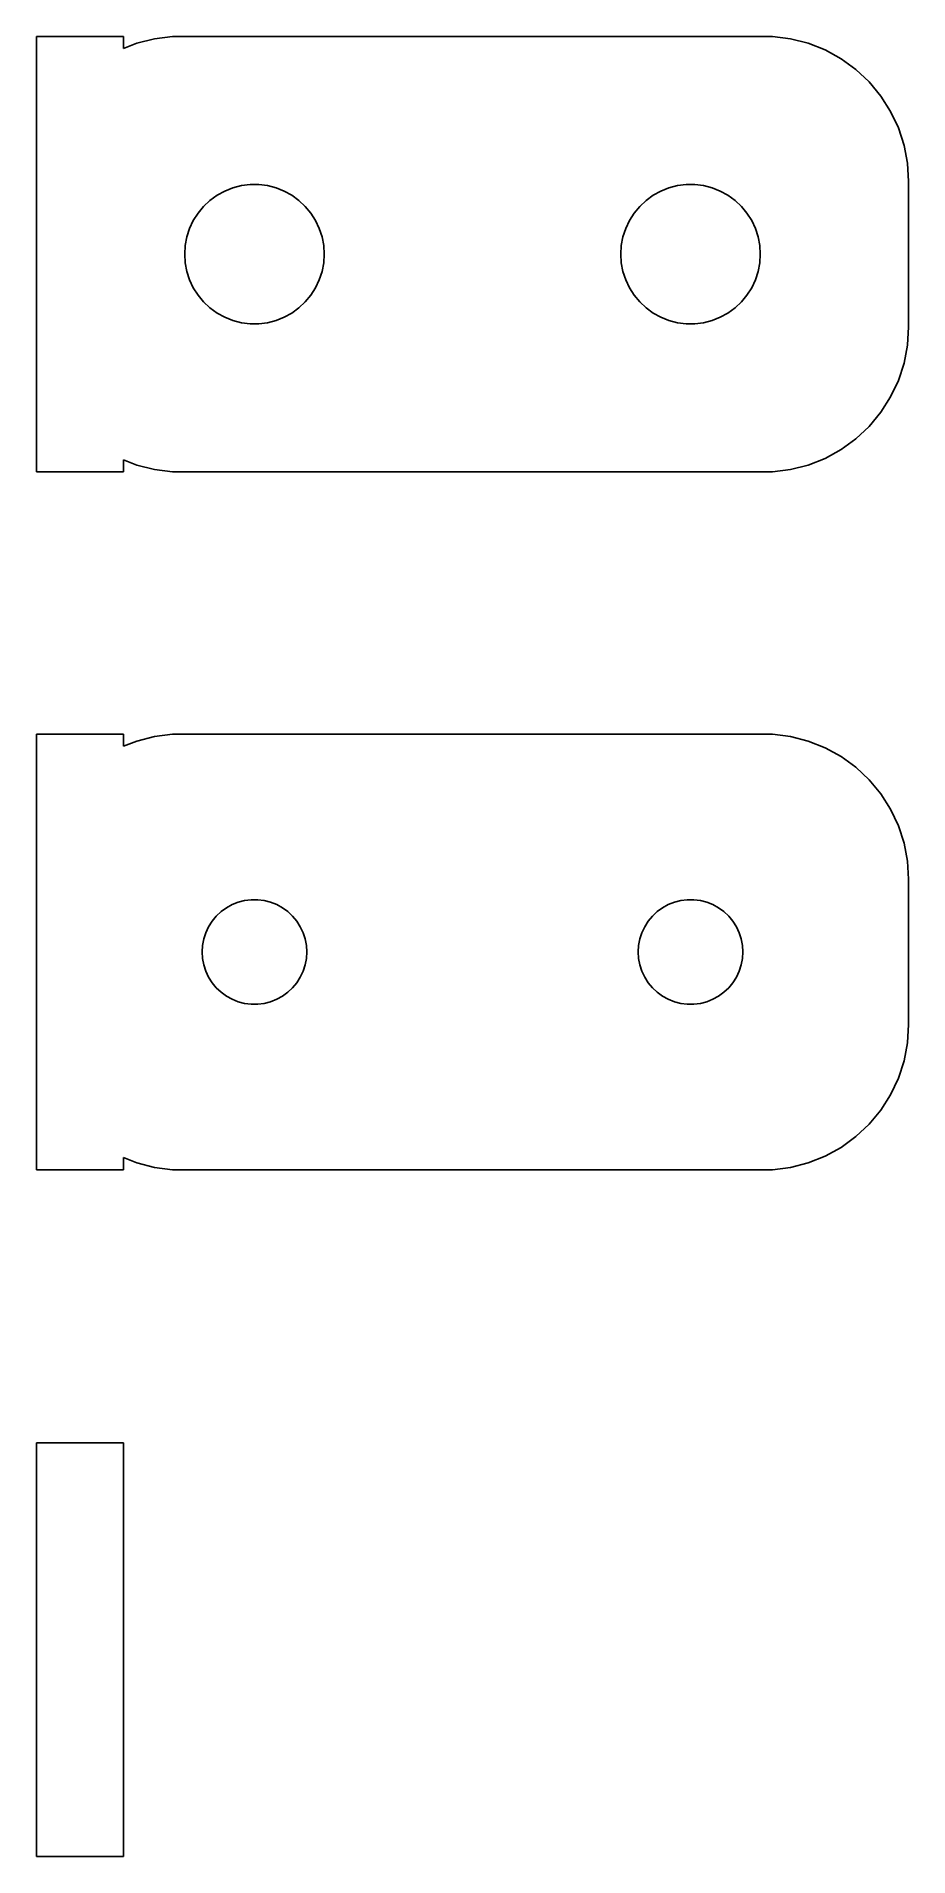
# Model space of a CAD drawing. Header units: metres. Extents: x -15 to 15, y -7.1 to 55.5.
import ezdxf

# ---------------------------------------------------------------- set-up
doc = ezdxf.new("R2010")
doc.units = ezdxf.units.M

msp = doc.modelspace()

# ---------------------------------------------------------------- linework, layer by layer
for p, q in [((-12, 55.4901), (-15, 55.4901)), ((-15, 55.4901), (-15, 40.5099)), ((-12, 55.0752), (-12, 55.4901)), ((-11.5451, 55.2553), (-12, 55.0752)), ((-10.9369, 55.4114), (-11.5451, 55.2553)), ((-10.3139, 55.4901), (-10.9369, 55.4114)), ((10.3139, 55.4901), (-10.3139, 55.4901)), ((10.9369, 55.4114), (10.3139, 55.4901)), ((11.5451, 55.2553), (10.9369, 55.4114)), ((12.1289, 55.0241), (11.5451, 55.2553)), ((12.6791, 54.7216), (12.1289, 55.0241)), ((13.1871, 54.3526), (12.6791, 54.7216)), ((13.6448, 53.9227), (13.1871, 54.3526)), ((14.0451, 53.4389), (13.6448, 53.9227)), ((14.3815, 52.9088), (14.0451, 53.4389)), ((14.6489, 52.3406), (14.3815, 52.9088)), ((14.8429, 51.7434), (14.6489, 52.3406)), ((14.9606, 51.1267), (14.8429, 51.7434)), ((15, 50.5), (14.9606, 51.1267)), ((-8.78598, 50.0264), (-8.52187, 50.1716)), ((-8.52187, 50.1716), (-8.24164, 50.2825)), ((-8.24164, 50.2825), (-7.94971, 50.3575)), ((-7.94971, 50.3575), (-7.6507, 50.3953)), ((-7.6507, 50.3953), (-7.34929, 50.3953)), ((-7.34929, 50.3953), (-7.05028, 50.3575)), ((-7.05028, 50.3575), (-6.75835, 50.2825)), ((-6.75835, 50.2825), (-6.47812, 50.1716)), ((-6.47812, 50.1716), (-6.214, 50.0264)), ((6.214, 50.0264), (6.47812, 50.1716)), ((6.47812, 50.1716), (6.75835, 50.2825)), ((6.75835, 50.2825), (7.05028, 50.3575)), ((7.05028, 50.3575), (7.34929, 50.3953)), ((7.34929, 50.3953), (7.6507, 50.3953)), ((7.6507, 50.3953), (7.94971, 50.3575)), ((7.94971, 50.3575), (8.24164, 50.2825)), ((8.24164, 50.2825), (8.52187, 50.1716)), ((8.52187, 50.1716), (8.78598, 50.0264)), ((15, 45.5), (15, 50.5)), ((-9.44164, 49.4107), (-9.24951, 49.6429)), ((-9.24951, 49.6429), (-9.02982, 49.8492)), ((-9.02982, 49.8492), (-8.78598, 50.0264)), ((-6.214, 50.0264), (-5.97017, 49.8492)), ((-5.97017, 49.8492), (-5.75047, 49.6429)), ((-5.75047, 49.6429), (-5.55835, 49.4107)), ((5.55835, 49.4107), (5.75047, 49.6429)), ((5.75047, 49.6429), (5.97017, 49.8492)), ((5.97017, 49.8492), (6.214, 50.0264)), ((8.78598, 50.0264), (9.02982, 49.8492)), ((9.02982, 49.8492), (9.24951, 49.6429)), ((9.24951, 49.6429), (9.44164, 49.4107)), ((-9.82458, 48.5968), (-9.73146, 48.8835)), ((-9.73146, 48.8835), (-9.60313, 49.1562)), ((-9.60313, 49.1562), (-9.44164, 49.4107)), ((-5.55835, 49.4107), (-5.39685, 49.1562)), ((-5.39685, 49.1562), (-5.26852, 48.8835)), ((-5.26852, 48.8835), (-5.1754, 48.5968)), ((5.1754, 48.5968), (5.26852, 48.8835)), ((5.26852, 48.8835), (5.39685, 49.1562)), ((5.39685, 49.1562), (5.55835, 49.4107)), ((9.44164, 49.4107), (9.60313, 49.1562)), ((9.60313, 49.1562), (9.73146, 48.8835)), ((9.73146, 48.8835), (9.82458, 48.5968)), ((-9.89999, 48), (-9.88107, 48.3008)), ((-9.88107, 48.3008), (-9.82458, 48.5968)), ((-5.1754, 48.5968), (-5.11891, 48.3008)), ((-5.11891, 48.3008), (-5.09999, 48)), ((5.09999, 48), (5.11891, 48.3008)), ((5.11891, 48.3008), (5.1754, 48.5968)), ((9.82458, 48.5968), (9.88107, 48.3008)), ((9.88107, 48.3008), (9.89999, 48)), ((-9.88107, 47.6992), (-9.89999, 48)), ((-9.82458, 47.4032), (-9.88107, 47.6992)), ((-5.11891, 47.6992), (-5.1754, 47.4032)), ((-5.09999, 48), (-5.11891, 47.6992)), ((5.11891, 47.6992), (5.09999, 48)), ((5.1754, 47.4032), (5.11891, 47.6992)), ((9.88107, 47.6992), (9.82458, 47.4032)), ((9.89999, 48), (9.88107, 47.6992)), ((-9.73146, 47.1165), (-9.82458, 47.4032)), ((-9.60313, 46.8438), (-9.73146, 47.1165)), ((-5.26852, 47.1165), (-5.39685, 46.8438)), ((-5.1754, 47.4032), (-5.26852, 47.1165)), ((5.26852, 47.1165), (5.1754, 47.4032)), ((5.39685, 46.8438), (5.26852, 47.1165)), ((9.73146, 47.1165), (9.60313, 46.8438)), ((9.82458, 47.4032), (9.73146, 47.1165)), ((-9.44164, 46.5893), (-9.60313, 46.8438)), ((-9.24951, 46.3571), (-9.44164, 46.5893)), ((-9.02982, 46.1508), (-9.24951, 46.3571)), ((-5.75047, 46.3571), (-5.97017, 46.1508)), ((-5.55835, 46.5893), (-5.75047, 46.3571)), ((-5.39685, 46.8438), (-5.55835, 46.5893)), ((5.55835, 46.5893), (5.39685, 46.8438)), ((5.75047, 46.3571), (5.55835, 46.5893)), ((5.97017, 46.1508), (5.75047, 46.3571)), ((9.24951, 46.3571), (9.02982, 46.1508)), ((9.44164, 46.5893), (9.24951, 46.3571)), ((9.60313, 46.8438), (9.44164, 46.5893)), ((-8.78598, 45.9736), (-9.02982, 46.1508)), ((-8.52187, 45.8284), (-8.78598, 45.9736)), ((-8.24164, 45.7175), (-8.52187, 45.8284)), ((-7.94971, 45.6425), (-8.24164, 45.7175)), ((-6.75835, 45.7175), (-7.05028, 45.6425)), ((-6.47812, 45.8284), (-6.75835, 45.7175)), ((-6.214, 45.9736), (-6.47812, 45.8284)), ((-5.97017, 46.1508), (-6.214, 45.9736)), ((6.214, 45.9736), (5.97017, 46.1508)), ((6.47812, 45.8284), (6.214, 45.9736)), ((6.75835, 45.7175), (6.47812, 45.8284)), ((7.05028, 45.6425), (6.75835, 45.7175)), ((8.24164, 45.7175), (7.94971, 45.6425)), ((8.52187, 45.8284), (8.24164, 45.7175)), ((8.78598, 45.9736), (8.52187, 45.8284)), ((9.02982, 46.1508), (8.78598, 45.9736)), ((-7.6507, 45.6047), (-7.94971, 45.6425)), ((-7.34929, 45.6047), (-7.6507, 45.6047)), ((-7.05028, 45.6425), (-7.34929, 45.6047)), ((7.34929, 45.6047), (7.05028, 45.6425)), ((7.6507, 45.6047), (7.34929, 45.6047)), ((7.94971, 45.6425), (7.6507, 45.6047)), ((14.9606, 44.8733), (15, 45.5)), ((14.8429, 44.2566), (14.9606, 44.8733)), ((14.6489, 43.6594), (14.8429, 44.2566)), ((14.3815, 43.0912), (14.6489, 43.6594)), ((14.0451, 42.5611), (14.3815, 43.0912)), ((13.1871, 41.6474), (13.6448, 42.0773)), ((13.6448, 42.0773), (14.0451, 42.5611)), ((12.6791, 41.2784), (13.1871, 41.6474)), ((-12, 40.9248), (-11.5451, 40.7447)), ((-12, 40.5099), (-12, 40.9248)), ((-11.5451, 40.7447), (-10.9369, 40.5886)), ((10.9369, 40.5886), (11.5451, 40.7447)), ((11.5451, 40.7447), (12.1289, 40.9759)), ((12.1289, 40.9759), (12.6791, 41.2784)), ((-15, 40.5099), (-12, 40.5099)), ((-10.9369, 40.5886), (-10.3139, 40.5099)), ((-10.3139, 40.5099), (10.3139, 40.5099)), ((10.3139, 40.5099), (10.9369, 40.5886)), ((-12, 31.4901), (-15, 31.4901)), ((-15, 31.4901), (-15, 16.5099)), ((-12, 31.0752), (-12, 31.4901)), ((-10.9369, 31.4114), (-11.5451, 31.2553)), ((-10.3139, 31.4901), (-10.9369, 31.4114)), ((10.3139, 31.4901), (-10.3139, 31.4901)), ((10.9369, 31.4114), (10.3139, 31.4901)), ((11.5451, 31.2553), (10.9369, 31.4114)), ((-11.5451, 31.2553), (-12, 31.0752)), ((12.1289, 31.0241), (11.5451, 31.2553)), ((12.6791, 30.7216), (12.1289, 31.0241)), ((13.1871, 30.3526), (12.6791, 30.7216)), ((13.6448, 29.9227), (13.1871, 30.3526)), ((14.0451, 29.4389), (13.6448, 29.9227)), ((14.3815, 28.9088), (14.0451, 29.4389)), ((14.6489, 28.3406), (14.3815, 28.9088)), ((14.8429, 27.7434), (14.6489, 28.3406)), ((14.9606, 27.1267), (14.8429, 27.7434)), ((15, 26.5), (14.9606, 27.1267)), ((15, 21.5), (15, 26.5)), ((-8.26639, 25.6287), (-8.05623, 25.7119)), ((-8.05623, 25.7119), (-7.83728, 25.7681)), ((-7.83728, 25.7681), (-7.61302, 25.7964)), ((-7.61302, 25.7964), (-7.38696, 25.7964)), ((-7.38696, 25.7964), (-7.1627, 25.7681)), ((-7.1627, 25.7681), (-6.94376, 25.7119)), ((-6.94376, 25.7119), (-6.7336, 25.6287)), ((6.7336, 25.6287), (6.94376, 25.7119)), ((6.94376, 25.7119), (7.1627, 25.7681)), ((7.1627, 25.7681), (7.38696, 25.7964)), ((7.38696, 25.7964), (7.61302, 25.7964)), ((7.61302, 25.7964), (7.83728, 25.7681)), ((7.83728, 25.7681), (8.05623, 25.7119)), ((8.05623, 25.7119), (8.26639, 25.6287)), ((-9.07735, 24.8671), (-8.95622, 25.058)), ((-8.95622, 25.058), (-8.81213, 25.2322)), ((-8.81213, 25.2322), (-8.64735, 25.3869)), ((-8.64735, 25.3869), (-8.46448, 25.5198)), ((-8.46448, 25.5198), (-8.26639, 25.6287)), ((-6.7336, 25.6287), (-6.53551, 25.5198)), ((-6.53551, 25.5198), (-6.35263, 25.3869)), ((-6.35263, 25.3869), (-6.18785, 25.2322)), ((-6.18785, 25.2322), (-6.04376, 25.058)), ((-6.04376, 25.058), (-5.92264, 24.8671)), ((5.92264, 24.8671), (6.04376, 25.058)), ((6.04376, 25.058), (6.18785, 25.2322)), ((6.18785, 25.2322), (6.35263, 25.3869)), ((6.35263, 25.3869), (6.53551, 25.5198)), ((6.53551, 25.5198), (6.7336, 25.6287)), ((8.26639, 25.6287), (8.46448, 25.5198)), ((8.46448, 25.5198), (8.64735, 25.3869)), ((8.64735, 25.3869), (8.81213, 25.2322)), ((8.81213, 25.2322), (8.95622, 25.058)), ((8.95622, 25.058), (9.07735, 24.8671)), ((-9.2858, 24.2256), (-9.24344, 24.4476)), ((-9.24344, 24.4476), (-9.17358, 24.6626)), ((-9.17358, 24.6626), (-9.07735, 24.8671)), ((-5.92264, 24.8671), (-5.8264, 24.6626)), ((-5.8264, 24.6626), (-5.75655, 24.4476)), ((-5.75655, 24.4476), (-5.71419, 24.2256)), ((5.71419, 24.2256), (5.75655, 24.4476)), ((5.75655, 24.4476), (5.8264, 24.6626)), ((5.8264, 24.6626), (5.92264, 24.8671)), ((9.07735, 24.8671), (9.17358, 24.6626)), ((9.17358, 24.6626), (9.24344, 24.4476)), ((9.24344, 24.4476), (9.2858, 24.2256)), ((-9.29999, 24), (-9.2858, 24.2256)), ((-9.2858, 23.7744), (-9.29999, 24)), ((-5.71419, 24.2256), (-5.7, 24)), ((-5.7, 24), (-5.71419, 23.7744)), ((5.7, 24), (5.71419, 24.2256)), ((5.71419, 23.7744), (5.7, 24)), ((9.2858, 24.2256), (9.29999, 24)), ((9.29999, 24), (9.2858, 23.7744)), ((-9.24344, 23.5524), (-9.2858, 23.7744)), ((-9.17358, 23.3374), (-9.24344, 23.5524)), ((-9.07735, 23.1329), (-9.17358, 23.3374)), ((-5.8264, 23.3374), (-5.92264, 23.1329)), ((-5.75655, 23.5524), (-5.8264, 23.3374)), ((-5.71419, 23.7744), (-5.75655, 23.5524)), ((5.75655, 23.5524), (5.71419, 23.7744)), ((5.8264, 23.3374), (5.75655, 23.5524)), ((5.92264, 23.1329), (5.8264, 23.3374)), ((9.17358, 23.3374), (9.07735, 23.1329)), ((9.24344, 23.5524), (9.17358, 23.3374)), ((9.2858, 23.7744), (9.24344, 23.5524)), ((-8.95622, 22.942), (-9.07735, 23.1329)), ((-8.81213, 22.7678), (-8.95622, 22.942)), ((-8.64735, 22.6131), (-8.81213, 22.7678)), ((-8.46448, 22.4802), (-8.64735, 22.6131)), ((-6.35263, 22.6131), (-6.53551, 22.4802)), ((-6.18785, 22.7678), (-6.35263, 22.6131)), ((-6.04376, 22.942), (-6.18785, 22.7678)), ((-5.92264, 23.1329), (-6.04376, 22.942)), ((6.04376, 22.942), (5.92264, 23.1329)), ((6.18785, 22.7678), (6.04376, 22.942)), ((6.35263, 22.6131), (6.18785, 22.7678)), ((6.53551, 22.4802), (6.35263, 22.6131)), ((8.64735, 22.6131), (8.46448, 22.4802)), ((8.81213, 22.7678), (8.64735, 22.6131)), ((8.95622, 22.942), (8.81213, 22.7678)), ((9.07735, 23.1329), (8.95622, 22.942)), ((-8.26639, 22.3713), (-8.46448, 22.4802)), ((-8.05623, 22.2881), (-8.26639, 22.3713)), ((-7.83728, 22.2319), (-8.05623, 22.2881)), ((-7.61302, 22.2036), (-7.83728, 22.2319)), ((-7.38696, 22.2036), (-7.61302, 22.2036)), ((-7.1627, 22.2319), (-7.38696, 22.2036)), ((-6.94376, 22.2881), (-7.1627, 22.2319)), ((-6.7336, 22.3713), (-6.94376, 22.2881)), ((-6.53551, 22.4802), (-6.7336, 22.3713)), ((6.7336, 22.3713), (6.53551, 22.4802)), ((6.94376, 22.2881), (6.7336, 22.3713)), ((7.1627, 22.2319), (6.94376, 22.2881)), ((7.38696, 22.2036), (7.1627, 22.2319)), ((7.61302, 22.2036), (7.38696, 22.2036)), ((7.83728, 22.2319), (7.61302, 22.2036)), ((8.05623, 22.2881), (7.83728, 22.2319)), ((8.26639, 22.3713), (8.05623, 22.2881)), ((8.46448, 22.4802), (8.26639, 22.3713)), ((14.9606, 20.8733), (15, 21.5)), ((14.8429, 20.2566), (14.9606, 20.8733)), ((14.6489, 19.6594), (14.8429, 20.2566)), ((14.3815, 19.0912), (14.6489, 19.6594)), ((14.0451, 18.5611), (14.3815, 19.0912)), ((13.6448, 18.0773), (14.0451, 18.5611)), ((12.6791, 17.2784), (13.1871, 17.6474)), ((13.1871, 17.6474), (13.6448, 18.0773)), ((-12, 16.9248), (-11.5451, 16.7447)), ((-12, 16.5099), (-12, 16.9248)), ((11.5451, 16.7447), (12.1289, 16.9759)), ((12.1289, 16.9759), (12.6791, 17.2784)), ((-15, 16.5099), (-12, 16.5099)), ((-11.5451, 16.7447), (-10.9369, 16.5886)), ((-10.9369, 16.5886), (-10.3139, 16.5099)), ((-10.3139, 16.5099), (10.3139, 16.5099)), ((10.3139, 16.5099), (10.9369, 16.5886)), ((10.9369, 16.5886), (11.5451, 16.7447)), ((-12, 7.11476), (-15, 7.11476)), ((-15, 7.11476), (-15, -7.11476)), ((-12, -7.11476), (-12, 7.11476)), ((-15, -7.11476), (-12, -7.11476))]:
    msp.add_line(p, q)

doc.saveas('drawing.dxf')
